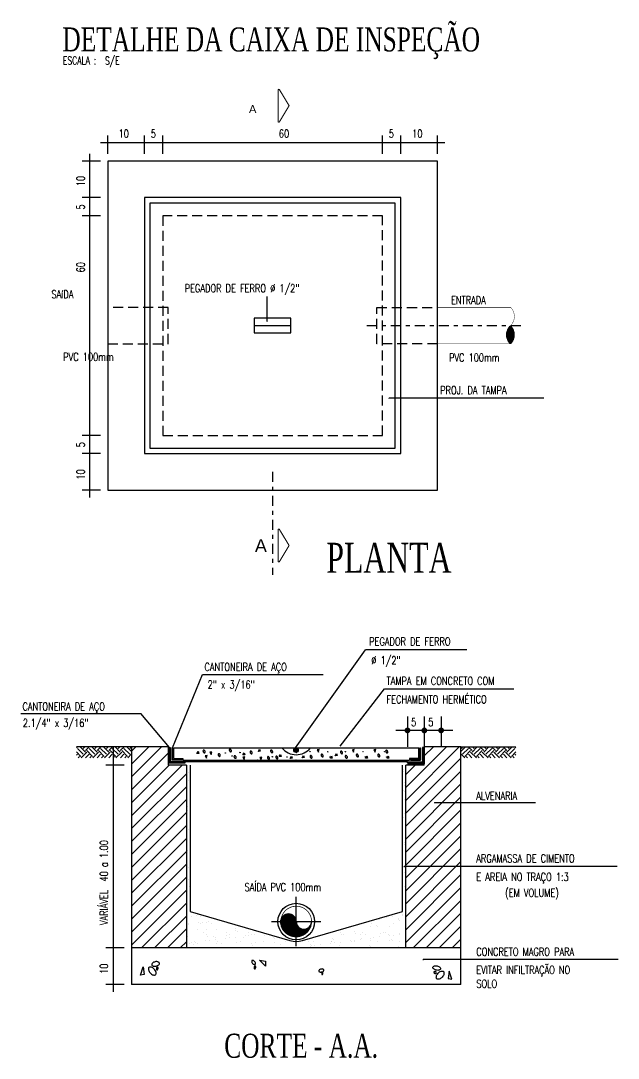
# Model space of a CAD drawing. Header units: inches. Extents: x 542787 to 543192, y 9574025 to 9574373.
# Drawn here: x 542787.26 to 542802.18, y 9574334.16 to 9574360.09 of the extents above; entities that cross this region are included whole.
import ezdxf

# ---------------------------------------------------------------- set-up
doc = ezdxf.new("R2010")
doc.units = ezdxf.units.IN
doc.header["$MEASUREMENT"] = 0
doc.linetypes.add('DASHDOT2', pattern=[0.5, 0.25, -0.125, 0, -0.125])
doc.linetypes.add('HIDDEN', pattern=[0.375, 0.25, -0.125])
for name, color, linetype in [('COTAS', 1, 'Continuous'), ('I-DETALHE', 40, 'Continuous'), ('I-NORMO_INST', 4, 'Continuous')]:
    doc.layers.add(name, color=color, linetype=linetype)
doc.styles.add('ROMANS', font='romans.shx', dxfattribs={"height": 0.025})
doc.styles.add('SASB', font='ARIALN.TTF')
doc.styles.add('STYLE2', font='arial.ttf')
doc.styles.add('TITULO', font='times.ttf')
doc.styles.add('TXT', font='romans.shx', dxfattribs={"height": 150})

# ---------------------------------------------------------------- blocks, each defined once
blk = doc.blocks.new('*X31')
at = {"color": 0}
for p, q in [((94.49, 105.26), (94.49, 105.26)), ((153.37, 105.75), (153.37, 105.75)), ((153.43, 106.18), (153.43, 106.18)), ((94.18, 104.14), (94.18, 104.14)), ((94.72, 103.1), (94.72, 103.1)), ((153.64, 102.69), (153.64, 102.69)), ((153.2, 100.37), (153.2, 100.37)), ((153.5, 101.9), (153.5, 101.9)), ((153.57, 100.03), (153.57, 100.03)), ((153.62, 98.04), (153.62, 98.04)), ((153.86, 97.54), (153.86, 97.54)), ((94.38, 96.05), (94.38, 96.05)), ((94.42, 94.89), (94.42, 94.89)), ((94.92, 95.66), (94.92, 95.66)), ((153.47, 94.22), (153.47, 94.22)), ((153.75, 94.19), (153.75, 94.19)), ((153.4, 92.92), (153.4, 92.92)), ((94.64, 89.75), (94.64, 89.75)), ((94.99, 88.32), (94.99, 88.32)), ((153.87, 90.34), (153.87, 90.34)), ((153.48, 85.59), (153.48, 85.59)), ((153.66, 86.14), (153.66, 86.14)), ((153.79, 87.18), (153.79, 87.18)), ((153.84, 85.25), (153.84, 85.25)), ((94.42, 84.09), (94.42, 84.09)), ((94.57, 79.38), (94.57, 79.38)), ((153.67, 78.14), (153.67, 78.14)), ((94.61, 76.01), (94.61, 76.01)), ((94.79, 74.23), (94.79, 74.23)), ((153.7, 74.18), (153.7, 74.18)), ((153.94, 71.66), (153.94, 71.66)), ((94.03, 68.12), (94.03, 68.12)), ((153.75, 70.81), (153.75, 70.81)), ((95.46, 66.1), (95.46, 66.1)), ((96.85, 66.33), (96.85, 66.33)), ((97, 66.53), (97, 66.53)), ((97.84, 65.99), (97.84, 65.99)), ((147.73, 65.67), (147.73, 65.67)), ((148.77, 65.8), (148.77, 65.8)), ((150.4, 66.02), (150.4, 66.02)), ((151.84, 65.3), (151.84, 65.3)), ((153.05, 66.63), (153.05, 66.63)), ((153.11, 66.37), (153.11, 66.37)), ((153.9, 66.1), (153.9, 66.1)), ((94.16, 64.26), (94.16, 64.26)), ((94.65, 64.05), (94.65, 64.05)), ((94.72, 63.86), (94.72, 63.86)), ((96.98, 62.48), (96.98, 62.48)), ((97.43, 64.22), (97.43, 64.22)), ((97.45, 64.28), (97.45, 64.28)), ((97.82, 63.94), (97.82, 63.94)), ((98.47, 64.36), (98.47, 64.36)), ((99.56, 64.46), (99.56, 64.46)), ((100.1, 64.57), (100.1, 64.57)), ((100.88, 64.06), (100.88, 64.06)), ((102.1, 62.46), (102.1, 62.46)), ((102.82, 64.93), (102.82, 64.93)), ((105.57, 64.1), (105.57, 64.1)), ((107.5, 62.65), (107.5, 62.65)), ((139, 63.12), (139, 63.12)), ((144.24, 63.19), (144.24, 63.19)), ((144.47, 64.14), (144.47, 64.14)), ((145.82, 63.54), (145.82, 63.54)), ((146.19, 63.2), (146.19, 63.2)), ((146.82, 65.17), (146.82, 65.17)), ((149.36, 63.17), (149.36, 63.17)), ((150.7, 64.15), (150.7, 64.15)), ((152.05, 65.24), (152.05, 65.24)), ((152.2, 64.96), (152.2, 64.96)), ((153.94, 63.36), (153.94, 63.36)), ((94.28, 60.41), (94.28, 60.41)), ((98.61, 61.52), (98.61, 61.52)), ((99.46, 60.99), (99.46, 60.99)), ((99.56, 62.34), (99.56, 62.34)), ((99.68, 60.6), (99.68, 60.6)), ((101.55, 60.52), (101.55, 60.52)), ((101.92, 60.18), (101.92, 60.18)), ((101.94, 59.64), (101.94, 59.64)), ((104.66, 59.99), (104.66, 59.99)), ((104.84, 61.53), (104.84, 61.53)), ((104.92, 60.67), (104.92, 60.67)), ((105.68, 61), (105.68, 61)), ((105.7, 60.13), (105.7, 60.13)), ((107.33, 60.35), (107.33, 60.35)), ((107.56, 62.28), (107.56, 62.28)), ((107.93, 61.94), (107.93, 61.94)), ((109.67, 60.34), (109.67, 60.34)), ((110.04, 60.7), (110.04, 60.7)), ((110.04, 60.65), (110.04, 60.65)), ((111.07, 61.55), (111.07, 61.55)), ((111.08, 60.84), (111.08, 60.84)), ((111.91, 61.01), (111.91, 61.01)), ((112.71, 61.05), (112.71, 61.05)), ((115.44, 60.84), (115.44, 60.84)), ((117.68, 60.28), (117.68, 60.28)), ((118.04, 59.94), (118.04, 59.94)), ((133.8, 60.03), (133.8, 60.03)), ((134.17, 59.69), (134.17, 59.69)), ((135.98, 61.59), (135.98, 61.59)), ((136.43, 61.15), (136.43, 61.15)), ((136.83, 61.05), (136.83, 61.05)), ((139.81, 61.78), (139.81, 61.78)), ((140.18, 61.45), (140.18, 61.45)), ((141.47, 59.66), (141.47, 59.66)), ((141.54, 61.12), (141.54, 61.12)), ((141.92, 59.85), (141.92, 59.85)), ((142.21, 61.6), (142.21, 61.6)), ((143.05, 61.07), (143.05, 61.07)), ((144.19, 60.02), (144.19, 60.02)), ((145.23, 60.16), (145.23, 60.16)), ((146.86, 60.37), (146.86, 60.37)), ((146.94, 61.32), (146.94, 61.32)), ((147.93, 61.61), (147.93, 61.61)), ((148.44, 61.61), (148.44, 61.61)), ((149.28, 61.08), (149.28, 61.08)), ((149.57, 60.73), (149.57, 60.73)), ((149.92, 59.78), (149.92, 59.78)), ((150.61, 60.87), (150.61, 60.87)), ((152.18, 61.38), (152.18, 61.38)), ((152.24, 61.08), (152.24, 61.08)), ((94.93, 58.71), (94.93, 58.71)), ((95.54, 58.77), (95.54, 58.77)), ((95.91, 58.43), (95.91, 58.43)), ((96.26, 59.04), (96.26, 59.04)), ((96.56, 58.93), (96.56, 58.93)), ((97.11, 58.63), (97.11, 58.63)), ((99.28, 59.29), (99.28, 59.29)), ((100.32, 59.42), (100.32, 59.42)), ((102.22, 58.6), (102.22, 58.6)), ((102.49, 59.05), (102.49, 59.05)), ((103.66, 58.59), (103.66, 58.59)), ((107.62, 58.8), (107.62, 58.8)), ((108.72, 59.06), (108.72, 59.06)), ((111.66, 58.52), (111.66, 58.52)), ((112.03, 58.18), (112.03, 58.18)), ((112.86, 58.86), (112.86, 58.86)), ((114.95, 59.07), (114.95, 59.07)), ((117.97, 58.84), (117.97, 58.84)), ((119.78, 58.34), (119.78, 58.34)), ((121.18, 59.09), (121.18, 59.09)), ((123.38, 59.03), (123.38, 59.03)), ((125.32, 57.54), (125.32, 57.54)), ((127.41, 59.1), (127.41, 59.1)), ((127.79, 58.27), (127.79, 58.27)), ((128.04, 57.89), (128.04, 57.89)), ((128.16, 57.94), (128.16, 57.94)), ((128.61, 59.1), (128.61, 59.1)), ((129.08, 58.03), (129.08, 58.03)), ((130.71, 58.25), (130.71, 58.25)), ((133.42, 58.6), (133.42, 58.6)), ((133.63, 59.11), (133.63, 59.11)), ((133.73, 59.08), (133.73, 59.08)), ((134.46, 58.74), (134.46, 58.74)), ((135.91, 58.1), (135.91, 58.1)), ((136.09, 58.95), (136.09, 58.95)), ((138.81, 59.31), (138.81, 59.31)), ((139.13, 59.27), (139.13, 59.27)), ((139.85, 59.45), (139.85, 59.45)), ((139.86, 59.12), (139.86, 59.12)), ((143.91, 58.03), (143.91, 58.03)), ((144.28, 57.69), (144.28, 57.69)), ((144.36, 59.34), (144.36, 59.34)), ((146.09, 59.13), (146.09, 59.13)), ((147.07, 57.46), (147.07, 57.46)), ((149.48, 59.31), (149.48, 59.31)), ((150.29, 59.45), (150.29, 59.45)), ((152.03, 57.85), (152.03, 57.85)), ((152.3, 57.53), (152.3, 57.53)), ((152.32, 59.14), (152.32, 59.14))]:
    blk.add_line(p, q, dxfattribs=at)
blk = doc.blocks.new('*X32')
at = {"color": 0}
for p, q in [((79, 104.13), (87.24, 112.38)), ((79, 107.67), (83.71, 112.38)), ((79, 111.2), (80.17, 112.38)), ((154, 101.35), (165.02, 112.38)), ((154, 97.82), (168.56, 112.38)), ((159, 109.89), (161.49, 112.38)), ((79, 100.6), (89, 110.6)), ((154, 94.28), (169, 109.28)), ((79, 93.53), (92.85, 107.38)), ((79, 97.06), (89.31, 107.38)), ((79, 89.99), (94, 104.99)), ((154, 104.89), (156.49, 107.38)), ((154, 90.74), (169, 105.74)), ((154, 87.21), (169, 102.21)), ((79, 86.46), (94, 101.46)), ((79, 82.92), (94, 97.92)), ((154, 83.67), (169, 98.67)), ((79, 79.38), (94, 94.38)), ((154, 80.14), (169, 95.14)), ((79, 75.85), (94, 90.85)), ((154, 76.6), (169, 91.6)), ((154, 73.07), (169, 88.07)), ((79, 72.31), (94, 87.31)), ((79, 68.78), (94, 83.78)), ((154, 69.53), (169, 84.53)), ((79, 65.24), (94, 80.24)), ((154, 66), (169, 81)), ((79, 61.71), (94, 76.71)), ((154, 62.46), (169, 77.46)), ((154, 58.92), (169, 73.92)), ((79, 58.17), (94, 73.17)), ((81.74, 57.38), (94, 69.64)), ((155.99, 57.38), (169, 70.39)), ((85.28, 57.38), (94, 66.1)), ((159.52, 57.38), (169, 66.85)), ((88.81, 57.38), (94, 62.56)), ((163.06, 57.38), (169, 63.32)), ((166.59, 57.38), (169, 59.78)), ((92.35, 57.38), (94, 59.03))]:
    blk.add_line(p, q, dxfattribs=at)
blk = doc.blocks.new('*X30')
at = {"color": 0}
for p, q in [((119.96, 63.45), (119.96, 65.38)), ((120.02, 63.25), (120.02, 65.52)), ((120.08, 63.08), (120.08, 65.63)), ((120.14, 62.92), (120.14, 65.74)), ((120.21, 62.78), (120.21, 65.83)), ((120.27, 62.66), (120.27, 65.91)), ((120.33, 62.54), (120.33, 65.98)), ((120.39, 62.43), (120.39, 66.05)), ((120.46, 62.33), (120.46, 66.11)), ((120.52, 62.24), (120.52, 66.17)), ((120.58, 62.15), (120.58, 66.22)), ((120.64, 62.06), (120.64, 66.27)), ((120.71, 61.98), (120.71, 66.31)), ((120.77, 61.9), (120.77, 66.35)), ((120.83, 61.83), (120.83, 66.39)), ((120.89, 61.76), (120.89, 66.43)), ((120.96, 61.69), (120.96, 66.46)), ((121.02, 61.63), (121.02, 66.49)), ((121.08, 61.57), (121.08, 66.52)), ((121.14, 61.51), (121.14, 66.54)), ((121.21, 61.45), (121.21, 66.57)), ((121.27, 61.4), (121.27, 66.59)), ((121.33, 61.34), (121.33, 66.61)), ((121.39, 61.29), (121.39, 66.62)), ((121.46, 61.24), (121.46, 66.64)), ((121.52, 61.2), (121.52, 66.65)), ((121.58, 61.15), (121.58, 66.66)), ((121.64, 61.11), (121.64, 66.67)), ((121.71, 61.07), (121.71, 66.68)), ((121.77, 61.03), (121.77, 66.68)), ((121.83, 60.99), (121.83, 66.68)), ((121.89, 60.95), (121.89, 66.69)), ((121.96, 60.92), (121.96, 66.68)), ((122.02, 60.88), (122.02, 66.68)), ((122.08, 60.85), (122.08, 66.68)), ((122.14, 60.82), (122.14, 66.67)), ((122.21, 60.79), (122.21, 66.66)), ((122.27, 60.76), (122.27, 66.65)), ((122.33, 60.73), (122.33, 66.64)), ((122.39, 60.7), (122.39, 66.63)), ((122.46, 60.68), (122.46, 66.61)), ((122.52, 60.66), (122.52, 66.59)), ((122.58, 60.63), (122.58, 66.57)), ((122.64, 60.61), (122.64, 66.55)), ((122.71, 60.59), (122.71, 66.52)), ((122.77, 60.57), (122.77, 66.5)), ((122.83, 60.55), (122.83, 66.47)), ((122.89, 60.53), (122.89, 66.44)), ((122.96, 60.52), (122.96, 66.4)), ((123.02, 60.5), (123.02, 66.36)), ((123.08, 60.49), (123.08, 66.32)), ((123.14, 60.47), (123.14, 66.28)), ((123.21, 60.46), (123.21, 66.23)), ((123.27, 60.45), (123.27, 66.18)), ((123.33, 60.44), (123.33, 66.12)), ((123.39, 60.43), (123.39, 66.06)), ((123.46, 60.42), (123.46, 66)), ((123.52, 60.41), (123.52, 65.92)), ((123.58, 60.41), (123.58, 65.84)), ((123.64, 60.4), (123.64, 65.76)), ((123.71, 60.4), (123.71, 65.66)), ((123.77, 60.39), (123.77, 65.54)), ((123.83, 60.39), (123.83, 65.41)), ((123.89, 60.39), (123.89, 65.25)), ((119.83, 64.08), (119.83, 64.94)), ((119.89, 63.71), (119.89, 65.2)), ((123.96, 60.39), (123.96, 65.01)), ((124.02, 60.39), (124.02, 64.31)), ((124.08, 60.39), (124.08, 64.01)), ((124.14, 60.39), (124.14, 63.82)), ((124.21, 60.39), (124.21, 63.68)), ((124.27, 60.39), (124.27, 63.56)), ((124.33, 60.4), (124.33, 63.45)), ((124.39, 60.4), (124.39, 63.36)), ((124.46, 60.41), (124.46, 63.28)), ((124.52, 60.42), (124.52, 63.2)), ((124.58, 60.43), (124.58, 63.14)), ((124.64, 60.43), (124.64, 63.07)), ((124.71, 60.45), (124.71, 63.02)), ((124.77, 60.46), (124.77, 62.96)), ((124.83, 60.47), (124.83, 62.91)), ((124.89, 60.48), (124.89, 62.87)), ((124.96, 60.5), (124.96, 62.82)), ((125.02, 60.51), (125.02, 62.79)), ((125.08, 60.53), (125.08, 62.75)), ((125.14, 60.54), (125.14, 62.72)), ((125.21, 60.56), (125.21, 62.69)), ((125.27, 60.58), (125.27, 62.66)), ((125.33, 60.6), (125.33, 62.63)), ((125.39, 60.62), (125.39, 62.61)), ((125.46, 60.65), (125.46, 62.59)), ((125.52, 60.67), (125.52, 62.57)), ((125.58, 60.69), (125.58, 62.55)), ((125.64, 60.72), (125.64, 62.54)), ((125.71, 60.75), (125.71, 62.52)), ((125.77, 60.78), (125.77, 62.51)), ((125.83, 60.81), (125.83, 62.5)), ((125.89, 60.84), (125.89, 62.5)), ((125.96, 60.87), (125.96, 62.49)), ((126.02, 60.9), (126.02, 62.49)), ((126.08, 60.94), (126.08, 62.49)), ((126.14, 60.97), (126.14, 62.49)), ((126.21, 61.01), (126.21, 62.49)), ((126.27, 61.05), (126.27, 62.49)), ((126.33, 61.09), (126.33, 62.5)), ((126.39, 61.13), (126.39, 62.51)), ((126.46, 61.18), (126.46, 62.52)), ((126.52, 61.22), (126.52, 62.53)), ((126.58, 61.27), (126.58, 62.54)), ((126.64, 61.32), (126.64, 62.56)), ((126.71, 61.37), (126.71, 62.57)), ((126.77, 61.43), (126.77, 62.59)), ((126.83, 61.48), (126.83, 62.62)), ((126.89, 61.54), (126.89, 62.64)), ((126.96, 61.6), (126.96, 62.67)), ((127.02, 61.66), (127.02, 62.7)), ((127.08, 61.73), (127.08, 62.73)), ((127.14, 61.8), (127.14, 62.76)), ((127.21, 61.87), (127.21, 62.8)), ((127.27, 61.95), (127.27, 62.84)), ((127.33, 62.03), (127.33, 62.88)), ((127.39, 62.11), (127.39, 62.93)), ((127.46, 62.2), (127.46, 62.98)), ((127.52, 62.29), (127.52, 63.04)), ((127.58, 62.39), (127.58, 63.1)), ((127.64, 62.5), (127.64, 63.16)), ((127.71, 62.61), (127.71, 63.23)), ((127.77, 62.73), (127.77, 63.31)), ((127.83, 62.86), (127.83, 63.4)), ((127.89, 63.01), (127.89, 63.49)), ((127.96, 63.17), (127.96, 63.6)), ((128.02, 63.36), (128.02, 63.73)), ((128.08, 63.59), (128.08, 63.89)), ((128.14, 63.9), (128.14, 64.1))]:
    blk.add_line(p, q, dxfattribs=at)
blk = doc.blocks.new('*X28')
at = {"color": 0}
for p, q in [((192.58, 193.21), (192.58, 195.77)), ((192.64, 193.06), (192.64, 195.92)), ((192.71, 192.93), (192.71, 196.06)), ((192.77, 192.8), (192.77, 196.18)), ((192.83, 192.69), (192.83, 196.29)), ((192.89, 192.59), (192.89, 196.39)), ((192.96, 192.5), (192.96, 196.48)), ((193.02, 192.41), (193.02, 196.57)), ((193.08, 192.33), (193.08, 196.66)), ((193.14, 192.25), (193.14, 196.73)), ((193.21, 192.17), (193.21, 196.81)), ((193.27, 192.1), (193.27, 196.88)), ((193.33, 192.04), (193.33, 196.94)), ((193.39, 192.01), (193.39, 196.97)), ((193.46, 192.07), (193.46, 196.91)), ((193.52, 192.14), (193.52, 196.84)), ((193.58, 192.21), (193.58, 196.77)), ((193.64, 192.29), (193.64, 196.69)), ((193.71, 192.37), (193.71, 196.61)), ((193.77, 192.46), (193.77, 196.52)), ((193.83, 192.55), (193.83, 196.43)), ((193.89, 192.65), (193.89, 196.33)), ((193.96, 192.75), (193.96, 196.23)), ((194.02, 192.87), (194.02, 196.11)), ((194.08, 193), (194.08, 195.98)), ((194.14, 193.14), (194.14, 195.84)), ((192.39, 193.88), (192.39, 195.1)), ((192.46, 193.6), (192.46, 195.39)), ((192.52, 193.38), (192.52, 195.6)), ((194.21, 193.3), (194.21, 195.68)), ((194.27, 193.49), (194.27, 195.49)), ((194.33, 193.74), (194.33, 195.24)), ((194.39, 194.13), (194.39, 194.85))]:
    blk.add_line(p, q, dxfattribs=at)
blk = doc.blocks.new('*X33')
at = {"color": 0}
for p, q in [((3.5, 11.28), (3.55, 11.34)), ((3.5, 11.28), (3.55, 11.34)), ((3.5, 11.29), (3.55, 11.34)), ((3.5, 11.29), (3.55, 11.34)), ((3.5, 11.29), (3.55, 11.34)), ((3.5, 11.29), (3.54, 11.34)), ((3.5, 11.29), (3.54, 11.34)), ((3.5, 11.29), (3.54, 11.34)), ((3.5, 11.3), (3.54, 11.34)), ((3.5, 11.3), (3.54, 11.34)), ((3.5, 11.3), (3.53, 11.34)), ((3.5, 11.27), (3.56, 11.33)), ((3.5, 11.27), (3.56, 11.33)), ((3.5, 11.27), (3.56, 11.33)), ((3.5, 11.27), (3.56, 11.33)), ((3.5, 11.28), (3.56, 11.33)), ((3.5, 11.28), (3.56, 11.33)), ((3.5, 11.28), (3.56, 11.33)), ((3.5, 11.28), (3.56, 11.33)), ((3.5, 11.28), (3.55, 11.33)), ((3.5, 11.28), (3.55, 11.33)), ((3.5, 11.3), (3.53, 11.33)), ((3.5, 11.31), (3.53, 11.33)), ((3.5, 11.31), (3.53, 11.33)), ((3.5, 11.31), (3.52, 11.33)), ((3.51, 11.26), (3.57, 11.33)), ((3.51, 11.27), (3.57, 11.33)), ((3.51, 11.27), (3.57, 11.33)), ((3.51, 11.27), (3.57, 11.33)), ((3.51, 11.27), (3.57, 11.33)), ((3.51, 11.27), (3.57, 11.33)), ((3.51, 11.32), (3.52, 11.33)), ((3.51, 11.26), (3.57, 11.32)), ((3.51, 11.26), (3.57, 11.32)), ((3.51, 11.26), (3.57, 11.32)), ((3.51, 11.26), (3.57, 11.32)), ((3.51, 11.26), (3.58, 11.32)), ((3.51, 11.26), (3.58, 11.32)), ((3.52, 11.26), (3.58, 11.32)), ((3.52, 11.26), (3.58, 11.32)), ((3.52, 11.26), (3.58, 11.32)), ((3.52, 11.26), (3.58, 11.32)), ((3.52, 11.26), (3.58, 11.32)), ((3.52, 11.25), (3.58, 11.31)), ((3.52, 11.25), (3.58, 11.31)), ((3.52, 11.25), (3.58, 11.31)), ((3.52, 11.25), (3.58, 11.31)), ((3.53, 11.25), (3.58, 11.31)), ((3.53, 11.25), (3.58, 11.31)), ((3.53, 11.25), (3.58, 11.31)), ((3.53, 11.25), (3.58, 11.31)), ((3.53, 11.25), (3.58, 11.3)), ((3.53, 11.25), (3.58, 11.3)), ((3.53, 11.25), (3.59, 11.3)), ((3.53, 11.25), (3.59, 11.3)), ((3.54, 11.25), (3.59, 11.3)), ((3.54, 11.25), (3.59, 11.3)), ((3.54, 11.25), (3.59, 11.3)), ((3.54, 11.25), (3.59, 11.29)), ((3.54, 11.25), (3.59, 11.29)), ((3.54, 11.25), (3.59, 11.29)), ((3.55, 11.25), (3.59, 11.29)), ((3.55, 11.25), (3.59, 11.29)), ((3.55, 11.25), (3.59, 11.28)), ((3.55, 11.25), (3.58, 11.28)), ((3.56, 11.25), (3.58, 11.28)), ((3.56, 11.25), (3.58, 11.28)), ((3.56, 11.25), (3.58, 11.27)), ((3.57, 11.26), (3.58, 11.27))]:
    blk.add_line(p, q, dxfattribs=at)
blk = doc.blocks.new('*X34')
at = {"color": 0}
for p, q in [((23.814, 9.628), (23.863, 9.676)), ((23.819, 9.607), (23.884, 9.671)), ((23.831, 9.592), (23.899, 9.66)), ((23.848, 9.582), (23.908, 9.642)), ((23.874, 9.582), (23.909, 9.617))]:
    blk.add_line(p, q, dxfattribs=at)
blk = doc.blocks.new('*X29')
at = {"color": 0}
for p, q in [((64, 112.11), (64.26, 112.38)), ((65.22, 109.76), (64, 110.98)), ((65.82, 110.35), (64.23, 111.94)), ((66.42, 110.95), (64.99, 112.38)), ((65.24, 109.38), (66.81, 110.95)), ((65.82, 111.94), (66.25, 112.38)), ((66.42, 111.35), (67.44, 112.38)), ((68.4, 109.76), (66.81, 111.35)), ((69, 110.35), (67.41, 111.94)), ((69.6, 110.95), (68.17, 112.38)), ((68.42, 109.38), (69.99, 110.95)), ((69, 111.94), (69.43, 112.38)), ((69.6, 111.35), (70.63, 112.38)), ((71.59, 109.76), (69.99, 111.35)), ((72.18, 110.35), (70.59, 111.94)), ((72.78, 110.95), (71.35, 112.38)), ((71.6, 109.38), (73.18, 110.95)), ((72.18, 111.94), (72.61, 112.38)), ((72.78, 111.35), (73.81, 112.38)), ((74.77, 109.76), (73.18, 111.35)), ((75.36, 110.35), (73.77, 111.94)), ((75.96, 110.95), (74.54, 112.38)), ((74.78, 109.38), (76.36, 110.95)), ((75.36, 111.94), (75.8, 112.38)), ((75.96, 111.35), (76.99, 112.38)), ((77.95, 109.76), (76.36, 111.35)), ((78.55, 110.35), (76.96, 111.94)), ((79, 111.09), (77.72, 112.38)), ((78.55, 111.94), (78.98, 112.38)), ((64, 110.12), (64.23, 110.35)), ((64.44, 109.38), (64.82, 109.76)), ((66.43, 109.38), (67.41, 110.35)), ((67.63, 109.38), (68.01, 109.76)), ((69.61, 109.38), (70.59, 110.35)), ((70.81, 109.38), (71.19, 109.76)), ((72.8, 109.38), (73.77, 110.35)), ((73.99, 109.38), (74.37, 109.76)), ((75.98, 109.38), (76.96, 110.35)), ((77.17, 109.38), (77.55, 109.76)), ((77.97, 109.38), (79, 110.41))]:
    blk.add_line(p, q, dxfattribs=at)
blk = doc.blocks.new('TITULO')
at = {"color": 253, "style": 'ROMANS', "width": 0.7}
blk.add_text('ESCALA :', height=0.002, dxfattribs=at).set_placement((-0.00032, -0.00008))
at = {"style": 'SASB', "width": 0.7}
blk.add_attdef('LNOME', (-0.00042, 0.00321), '', height=0.009, dxfattribs=at)
at = {"color": 253, "style": 'ROMANS', "width": 0.7}
blk.add_attdef('LESC', (0.01021, -0.00009), '', height=0.002, dxfattribs=at)

msp = doc.modelspace()

# ---------------------------------------------------------------- linework, layer by layer
at = {"layer": 'COTAS'}
for p, q in [((542797.844, 9574357.041), (542789.25, 9574357.041)), ((542789.433, 9574356.767), (542789.433, 9574357.224)), ((542790.347, 9574356.767), (542790.347, 9574357.224)), ((542790.804, 9574356.767), (542790.804, 9574357.224)), ((542796.29, 9574356.767), (542796.29, 9574357.224)), ((542796.747, 9574356.767), (542796.747, 9574357.224)), ((542797.661, 9574356.767), (542797.661, 9574357.224)), ((542788.975, 9574356.767), (542788.975, 9574348.173)), ((542789.25, 9574356.584), (542788.793, 9574356.584)), ((542789.25, 9574355.67), (542788.793, 9574355.67)), ((542789.25, 9574355.213), (542788.793, 9574355.213)), ((542793.41, 9574352.578), (542793.41, 9574353.195)), ((542789.25, 9574349.727), (542788.793, 9574349.727)), ((542789.25, 9574349.27), (542788.793, 9574349.27)), ((542789.25, 9574348.355), (542788.793, 9574348.355)), ((542790.019, 9574341.941), (542788.646, 9574341.941)), ((542789.564, 9574341.941), (542789.564, 9574335.815)), ((542798.252, 9574341.941), (542799.625, 9574341.941)), ((542789.838, 9574341.484), (542789.381, 9574341.484)), ((542789.838, 9574336.913), (542789.381, 9574336.913)), ((542789.838, 9574335.998), (542789.381, 9574335.998))]:
    msp.add_line(p, q, dxfattribs=at)
at = {"layer": 'COTAS', "linetype": 'DASHDOT2'}
msp.add_line((542793.547, 9574348.813), (542793.547, 9574346.241), dxfattribs=at)
at = {"layer": 'COTAS'}
for points, const_width in [([(542793.718, 9574358.367), (542793.953, 9574357.976, -0.276984), (542793.953, 9574357.958), (542793.718, 9574357.566, -0.760667), (542793.684, 9574357.576), (542793.684, 9574358.358, -0.760667)], 0.0274), ([(542789.425, 9574357.041, 1), (542789.441, 9574357.041, 1)], 0.016), ([(542790.339, 9574357.041, 1), (542790.355, 9574357.041, 1)], 0.016), ([(542790.796, 9574357.041, 1), (542790.812, 9574357.041, 1)], 0.016), ([(542796.282, 9574357.041, 1), (542796.298, 9574357.041, 1)], 0.016), ([(542796.739, 9574357.041, 1), (542796.755, 9574357.041, 1)], 0.016), ([(542797.653, 9574357.041, 1), (542797.669, 9574357.041, 1)], 0.016), ([(542788.975, 9574356.576, 1), (542788.975, 9574356.592, 1)], 0.016), ([(542788.975, 9574355.662, 1), (542788.975, 9574355.678, 1)], 0.016), ([(542788.975, 9574355.205, 1), (542788.975, 9574355.221, 1)], 0.016), ([(542793.41, 9574352.57, 1), (542793.41, 9574352.586, 1)], 0.016), ([(542796.455, 9574350.648, 1), (542796.455, 9574350.664, 1)], 0.016), ([(542788.975, 9574349.719, 1), (542788.975, 9574349.735, 1)], 0.016), ([(542788.975, 9574349.262, 1), (542788.975, 9574349.278, 1)], 0.016), ([(542788.975, 9574348.347, 1), (542788.975, 9574348.363, 1)], 0.016), ([(542793.718, 9574346.572), (542793.953, 9574346.963, 0.276984), (542793.953, 9574346.982), (542793.718, 9574347.373, 0.760667), (542793.684, 9574347.364), (542793.684, 9574346.581, 0.760667)], 0.0274), ([(542789.564, 9574341.933, 1), (542789.564, 9574341.949, 1)], 0.016), ([(542789.564, 9574341.476, 1), (542789.564, 9574341.492, 1)], 0.016), ([(542797.592, 9574340.535, 1), (542797.592, 9574340.551, 1)], 0.016), ([(542796.831, 9574338.937, 1), (542796.831, 9574338.953, 1)], 0.016), ([(542789.564, 9574336.905, 1), (542789.564, 9574336.921, 1)], 0.016), ([(542789.564, 9574335.99, 1), (542789.564, 9574336.006, 1)], 0.016)]:
    msp.add_lwpolyline(points, format="xyb", close=True, dxfattribs=dict(at, const_width=const_width))
at = {"layer": 'COTAS', "const_width": 0.00914}
msp.add_lwpolyline([(542799.49, 9574352.013, 0.414214), (542799.49, 9574352.47, 0.414214)], format="xyb", dxfattribs=at)
at = {"layer": 'COTAS'}
for centre, start, end in [((542793.944, 9574337.572), 0, 180), ((542794.328, 9574337.572), 180, 0)]:
    msp.add_arc(centre, 0.192, start, end, dxfattribs=at)
at = {"layer": 'I-DETALHE', "color": 8, "linetype": 'DASHDOT2'}
msp.add_line((542795.899, 9574352.47), (542799.776, 9574352.47), dxfattribs=at)
at = {"layer": 'I-DETALHE', "color": 9}
for p, q in [((542796.915, 9574342.7), (542796.915, 9574341.941)), ((542797.336, 9574342.7), (542797.336, 9574341.941)), ((542797.756, 9574342.7), (542797.756, 9574341.941)), ((542798.05, 9574342.351), (542796.621, 9574342.351))]:
    msp.add_line(p, q, dxfattribs=at)
at = {"layer": 'I-DETALHE', "color": 5}
for p, q in [((542790.021, 9574341.941), (542790.021, 9574335.998)), ((542790.936, 9574341.941), (542790.021, 9574341.941)), ((542790.936, 9574341.941), (542790.936, 9574341.484)), ((542791.079, 9574341.65), (542791.079, 9574341.915)), ((542791.079, 9574341.915), (542797.196, 9574341.915)), ((542797.196, 9574341.65), (542797.196, 9574341.915)), ((542797.336, 9574341.484), (542797.336, 9574341.941)), ((542798.25, 9574341.941), (542797.336, 9574341.941)), ((542797.336, 9574341.925), (542797.336, 9574341.516)), ((542798.25, 9574335.998), (542798.25, 9574341.941)), ((542791.393, 9574341.484), (542790.936, 9574341.484)), ((542791.079, 9574341.65), (542791.306, 9574341.65)), ((542791.306, 9574341.65), (542791.306, 9574341.603)), ((542791.306, 9574341.603), (542796.968, 9574341.603)), ((542791.393, 9574341.484), (542791.393, 9574336.913)), ((542796.878, 9574336.913), (542796.878, 9574341.484)), ((542797.336, 9574341.484), (542796.878, 9574341.484)), ((542797.336, 9574341.516), (542796.915, 9574341.516)), ((542797.196, 9574341.65), (542796.968, 9574341.65)), ((542796.968, 9574341.65), (542796.968, 9574341.603)), ((542798.25, 9574336.913), (542790.021, 9574336.913)), ((542798.25, 9574335.998), (542790.021, 9574335.998))]:
    msp.add_line(p, q, dxfattribs=at)
at = {"layer": 'I-DETALHE', "color": 8}
for p, q in [((542790.963, 9574341.925), (542790.963, 9574341.539)), ((542790.963, 9574341.925), (542790.986, 9574341.925)), ((542790.986, 9574341.925), (542790.986, 9574341.563)), ((542791.055, 9574341.915), (542791.031, 9574341.915)), ((542791.031, 9574341.915), (542791.031, 9574341.603)), ((542791.055, 9574341.626), (542791.055, 9574341.915)), ((542791.658, 9574341.774), (542791.687, 9574341.829)), ((542791.704, 9574341.777), (542791.658, 9574341.774)), ((542791.687, 9574341.829), (542791.704, 9574341.777)), ((542791.909, 9574341.72), (542791.863, 9574341.717)), ((542791.863, 9574341.717), (542791.892, 9574341.658)), ((542791.892, 9574341.658), (542791.909, 9574341.72)), ((542792.028, 9574341.807), (542791.982, 9574341.804)), ((542791.982, 9574341.804), (542792.011, 9574341.745)), ((542792.011, 9574341.745), (542792.028, 9574341.807)), ((542792.805, 9574341.739), (542792.833, 9574341.793)), ((542792.85, 9574341.742), (542792.805, 9574341.739)), ((542792.833, 9574341.793), (542792.85, 9574341.742)), ((542793.191, 9574341.825), (542793.22, 9574341.88)), ((542793.236, 9574341.828), (542793.191, 9574341.825)), ((542793.22, 9574341.88), (542793.236, 9574341.828)), ((542793.711, 9574341.696), (542793.74, 9574341.751)), ((542793.757, 9574341.699), (542793.711, 9574341.696)), ((542793.74, 9574341.751), (542793.757, 9574341.699)), ((542793.986, 9574341.651), (542794.015, 9574341.706)), ((542794.015, 9574341.706), (542794.032, 9574341.654)), ((542794.288, 9574341.667), (542794.317, 9574341.722)), ((542794.317, 9574341.722), (542794.333, 9574341.67)), ((542794.708, 9574341.871), (542794.663, 9574341.868)), ((542794.663, 9574341.868), (542794.692, 9574341.809)), ((542794.692, 9574341.809), (542794.708, 9574341.871)), ((542794.991, 9574341.657), (542795.02, 9574341.712)), ((542795.02, 9574341.712), (542795.036, 9574341.66)), ((542795.11, 9574341.717), (542795.139, 9574341.772)), ((542795.156, 9574341.72), (542795.11, 9574341.717)), ((542795.139, 9574341.772), (542795.156, 9574341.72)), ((542795.587, 9574341.871), (542795.542, 9574341.868)), ((542795.542, 9574341.868), (542795.571, 9574341.809)), ((542795.571, 9574341.809), (542795.587, 9574341.871)), ((542795.87, 9574341.657), (542795.899, 9574341.712)), ((542795.899, 9574341.712), (542795.915, 9574341.66)), ((542796.121, 9574341.871), (542796.076, 9574341.868)), ((542796.076, 9574341.868), (542796.105, 9574341.809)), ((542796.105, 9574341.809), (542796.121, 9574341.871)), ((542796.404, 9574341.657), (542796.433, 9574341.712)), ((542796.433, 9574341.712), (542796.449, 9574341.66)), ((542797.22, 9574341.915), (542797.243, 9574341.915)), ((542797.22, 9574341.626), (542797.22, 9574341.915)), ((542797.243, 9574341.915), (542797.243, 9574341.603)), ((542797.312, 9574341.925), (542797.288, 9574341.925)), ((542797.288, 9574341.925), (542797.288, 9574341.563)), ((542797.312, 9574341.925), (542797.312, 9574341.539)), ((542790.963, 9574341.539), (542791.359, 9574341.539)), ((542791.359, 9574341.563), (542790.986, 9574341.563)), ((542791.286, 9574341.603), (542791.031, 9574341.603)), ((542791.055, 9574341.626), (542791.286, 9574341.626)), ((542791.286, 9574341.626), (542791.286, 9574341.603)), ((542791.359, 9574341.539), (542791.359, 9574341.563)), ((542796.915, 9574341.563), (542791.359, 9574341.563)), ((542791.484, 9574341.484), (542791.484, 9574337.827)), ((542792.85, 9574341.689), (542792.804, 9574341.686)), ((542792.804, 9574341.686), (542792.833, 9574341.627)), ((542792.833, 9574341.627), (542792.85, 9574341.689)), ((542793.275, 9574341.68), (542793.229, 9574341.677)), ((542793.229, 9574341.677), (542793.258, 9574341.618)), ((542793.258, 9574341.618), (542793.275, 9574341.68)), ((542794.032, 9574341.654), (542793.986, 9574341.651)), ((542794.333, 9574341.67), (542794.288, 9574341.667)), ((542795.036, 9574341.66), (542794.991, 9574341.657)), ((542795.915, 9574341.66), (542795.87, 9574341.657)), ((542796.449, 9574341.66), (542796.404, 9574341.657)), ((542796.787, 9574337.827), (542796.787, 9574341.484)), ((542796.915, 9574341.539), (542796.915, 9574341.563)), ((542796.915, 9574341.563), (542797.288, 9574341.563)), ((542797.312, 9574341.539), (542796.915, 9574341.539)), ((542796.988, 9574341.626), (542796.988, 9574341.603)), ((542797.22, 9574341.626), (542796.988, 9574341.626)), ((542796.988, 9574341.603), (542797.243, 9574341.603)), ((542794.136, 9574336.955), (542794.136, 9574338.189)), ((542793.518, 9574337.572), (542794.753, 9574337.572)), ((542793.222, 9574336.607), (542793.373, 9574336.583)), ((542793.373, 9574336.455), (542793.222, 9574336.607)), ((542793.373, 9574336.583), (542793.373, 9574336.455)), ((542790.249, 9574336.233), (542790.311, 9574336.437)), ((542790.342, 9574336.248), (542790.249, 9574336.233)), ((542790.311, 9574336.437), (542790.342, 9574336.248)), ((542797.96, 9574336.336), (542797.93, 9574336.147)), ((542798.022, 9574336.132), (542797.96, 9574336.336)), ((542797.93, 9574336.147), (542798.022, 9574336.132))]:
    msp.add_line(p, q, dxfattribs=at)
at = {"layer": 'I-DETALHE', "color": 2}
msp.add_line((542793.781, 9574341.915), (542794.494, 9574341.915), dxfattribs=at)
at = {"layer": 'I-DETALHE', "color": 5}
for points in [[(542789.433, 9574356.584), (542789.433, 9574348.355), (542797.661, 9574348.355), (542797.661, 9574356.584)], [(542790.347, 9574355.67), (542790.347, 9574349.27), (542796.747, 9574349.27), (542796.747, 9574355.67)], [(542794.004, 9574352.287), (542794.004, 9574352.653), (542793.09, 9574352.653), (542793.09, 9574352.287)]]:
    msp.add_lwpolyline(points, close=True, dxfattribs=at)
at = {"layer": 'I-DETALHE', "color": 8}
msp.add_lwpolyline([(542790.484, 9574355.533), (542790.484, 9574349.407), (542796.61, 9574349.407), (542796.61, 9574355.533)], close=True, dxfattribs=at)
at = {"layer": 'I-DETALHE', "color": 8, "linetype": 'HIDDEN'}
msp.add_lwpolyline([(542790.804, 9574355.213), (542790.804, 9574349.727), (542796.29, 9574349.727), (542796.29, 9574355.213)], close=True, dxfattribs=at)
for points in [[(542789.433, 9574352.013), (542790.941, 9574352.013), (542790.941, 9574352.927), (542789.433, 9574352.927)], [(542797.661, 9574352.013), (542796.153, 9574352.013), (542796.153, 9574352.927), (542797.661, 9574352.927)]]:
    msp.add_lwpolyline(points, dxfattribs=at)
at = {"layer": 'I-DETALHE', "color": 5, "const_width": 0.00914}
msp.add_lwpolyline([(542797.661, 9574352.013), (542799.49, 9574352.013, -0.414214), (542799.49, 9574352.47, 0.414214), (542799.49, 9574352.927), (542797.661, 9574352.927)], format="xyb", dxfattribs=at)
at = {"layer": 'I-DETALHE', "color": 5, "const_width": 0.032}
msp.add_lwpolyline([(542794.004, 9574352.47), (542793.09, 9574352.47)], dxfattribs=at)
at = {"layer": 'I-DETALHE', "color": 9, "const_width": 0.0721}
for points in [[(542796.915, 9574342.387, 1), (542796.915, 9574342.315, 1)], [(542797.336, 9574342.387, 1), (542797.336, 9574342.315, 1)], [(542797.756, 9574342.387, 1), (542797.756, 9574342.315, 1)]]:
    msp.add_lwpolyline(points, format="xyb", close=True, dxfattribs=at)
at = {"layer": 'I-DETALHE', "color": 8}
for points in [[(542791.815, 9574341.813, 0.064128), (542791.824, 9574341.802, 0.077073), (542791.834, 9574341.795, 0.107162), (542791.846, 9574341.792, 0.146007), (542791.854, 9574341.794, 0.146007), (542791.86, 9574341.8, 0.107162), (542791.862, 9574341.812, 0.077073), (542791.861, 9574341.824, 0.064128), (542791.855, 9574341.837, 0.064128), (542791.846, 9574341.848, 0.077073), (542791.836, 9574341.856, 0.107162), (542791.825, 9574341.858, 0.146007), (542791.816, 9574341.856, 0.146007), (542791.811, 9574341.85, 0.107162), (542791.808, 9574341.839, 0.077073), (542791.81, 9574341.827, 0.064128)], [(542792.194, 9574341.724, 0.064128), (542792.203, 9574341.712, 0.077073), (542792.213, 9574341.705, 0.107162), (542792.224, 9574341.702, 0.146007), (542792.232, 9574341.705, 0.146007), (542792.238, 9574341.711, 0.107162), (542792.241, 9574341.722, 0.077073), (542792.239, 9574341.734, 0.064128), (542792.233, 9574341.748, 0.064128), (542792.224, 9574341.759, 0.077073), (542792.214, 9574341.766, 0.107162), (542792.203, 9574341.769, 0.146007), (542792.195, 9574341.767, 0.146007), (542792.189, 9574341.761, 0.107162), (542792.186, 9574341.749, 0.077073), (542792.188, 9574341.737, 0.064128)], [(542792.471, 9574341.838, 0.064128), (542792.48, 9574341.827, 0.077073), (542792.49, 9574341.82, 0.107162), (542792.501, 9574341.817, 0.146007), (542792.509, 9574341.819, 0.146007), (542792.515, 9574341.825, 0.107162), (542792.518, 9574341.836, 0.077073), (542792.516, 9574341.848, 0.064128), (542792.51, 9574341.862, 0.064128), (542792.501, 9574341.873, 0.077073), (542792.491, 9574341.88, 0.107162), (542792.48, 9574341.883, 0.146007), (542792.472, 9574341.881, 0.146007), (542792.466, 9574341.875, 0.107162), (542792.464, 9574341.864, 0.077073), (542792.465, 9574341.852, 0.064128)], [(542792.589, 9574341.674, 0.064128), (542792.598, 9574341.663, 0.077073), (542792.608, 9574341.656, 0.107162), (542792.62, 9574341.653, 0.146007), (542792.628, 9574341.655, 0.146007), (542792.634, 9574341.661, 0.107162), (542792.636, 9574341.673, 0.077073), (542792.635, 9574341.685, 0.064128), (542792.629, 9574341.698, 0.064128), (542792.62, 9574341.709, 0.077073), (542792.61, 9574341.717, 0.107162), (542792.599, 9574341.719, 0.146007), (542792.59, 9574341.717, 0.146007), (542792.585, 9574341.711, 0.107162), (542792.582, 9574341.7, 0.077073), (542792.584, 9574341.688, 0.064128)], [(542792.99, 9574341.79, 0.064128), (542792.999, 9574341.778, 0.077073), (542793.009, 9574341.771, 0.107162), (542793.02, 9574341.768, 0.146007), (542793.029, 9574341.77, 0.146007), (542793.034, 9574341.777, 0.107162), (542793.037, 9574341.788, 0.077073), (542793.036, 9574341.8, 0.064128), (542793.03, 9574341.813, 0.064128), (542793.021, 9574341.825, 0.077073), (542793.011, 9574341.832, 0.107162), (542793, 9574341.835, 0.146007), (542792.991, 9574341.833, 0.146007), (542792.986, 9574341.826, 0.107162), (542792.983, 9574341.815, 0.077073), (542792.984, 9574341.803, 0.064128)], [(542793.424, 9574341.65, 0.064128), (542793.433, 9574341.639, 0.077073), (542793.443, 9574341.632, 0.107162), (542793.454, 9574341.629, 0.146007), (542793.463, 9574341.631, 0.146007), (542793.468, 9574341.637, 0.107162), (542793.471, 9574341.648, 0.077073), (542793.47, 9574341.66, 0.064128), (542793.464, 9574341.674, 0.064128), (542793.455, 9574341.685, 0.077073), (542793.445, 9574341.692, 0.107162), (542793.434, 9574341.695, 0.146007), (542793.425, 9574341.693, 0.146007), (542793.42, 9574341.687, 0.107162), (542793.417, 9574341.676, 0.077073), (542793.418, 9574341.664, 0.064128)], [(542793.503, 9574341.814, 0.064128), (542793.512, 9574341.803, 0.077073), (542793.522, 9574341.796, 0.107162), (542793.533, 9574341.793, 0.146007), (542793.541, 9574341.795, 0.146007), (542793.547, 9574341.801, 0.107162), (542793.55, 9574341.813, 0.077073), (542793.548, 9574341.825, 0.064128), (542793.542, 9574341.838, 0.064128), (542793.533, 9574341.849, 0.077073), (542793.523, 9574341.857, 0.107162), (542793.512, 9574341.859, 0.146007), (542793.504, 9574341.857, 0.146007), (542793.498, 9574341.851, 0.107162), (542793.495, 9574341.84, 0.077073), (542793.497, 9574341.828, 0.064128)], [(542793.633, 9574341.662, 0.064128), (542793.643, 9574341.651, 0.077073), (542793.652, 9574341.644, 0.107162), (542793.664, 9574341.641, 0.146007), (542793.672, 9574341.643, 0.146007), (542793.678, 9574341.649, 0.107162), (542793.68, 9574341.66, 0.077073), (542793.679, 9574341.672, 0.064128), (542793.673, 9574341.686, 0.064128), (542793.664, 9574341.697, 0.077073), (542793.654, 9574341.704, 0.107162), (542793.643, 9574341.707, 0.146007), (542793.634, 9574341.705, 0.146007), (542793.629, 9574341.699, 0.107162), (542793.626, 9574341.688, 0.077073), (542793.628, 9574341.676, 0.064128)], [(542794.488, 9574341.679, 0.064128), (542794.497, 9574341.667, 0.077073), (542794.507, 9574341.66, 0.107162), (542794.518, 9574341.657, 0.146007), (542794.527, 9574341.659, 0.146007), (542794.532, 9574341.666, 0.107162), (542794.535, 9574341.677, 0.077073), (542794.534, 9574341.689, 0.064128), (542794.528, 9574341.702, 0.064128), (542794.519, 9574341.714, 0.077073), (542794.509, 9574341.721, 0.107162), (542794.498, 9574341.724, 0.146007), (542794.489, 9574341.722, 0.146007), (542794.484, 9574341.715, 0.107162), (542794.481, 9574341.704, 0.077073), (542794.482, 9574341.692, 0.064128)], [(542794.765, 9574341.71, 0.064128), (542794.774, 9574341.699, 0.077073), (542794.784, 9574341.692, 0.107162), (542794.795, 9574341.689, 0.146007), (542794.803, 9574341.691, 0.146007), (542794.809, 9574341.697, 0.107162), (542794.812, 9574341.709, 0.077073), (542794.81, 9574341.721, 0.064128), (542794.804, 9574341.734, 0.064128), (542794.795, 9574341.746, 0.077073), (542794.785, 9574341.753, 0.107162), (542794.774, 9574341.756, 0.146007), (542794.766, 9574341.753, 0.146007), (542794.76, 9574341.747, 0.107162), (542794.758, 9574341.736, 0.077073), (542794.759, 9574341.724, 0.064128)], [(542795.249, 9574341.79, 0.064128), (542795.258, 9574341.778, 0.077073), (542795.268, 9574341.771, 0.107162), (542795.279, 9574341.768, 0.146007), (542795.287, 9574341.77, 0.146007), (542795.293, 9574341.777, 0.107162), (542795.296, 9574341.788, 0.077073), (542795.294, 9574341.8, 0.064128), (542795.288, 9574341.813, 0.064128), (542795.279, 9574341.825, 0.077073), (542795.269, 9574341.832, 0.107162), (542795.258, 9574341.835, 0.146007), (542795.25, 9574341.833, 0.146007), (542795.244, 9574341.826, 0.107162), (542795.241, 9574341.815, 0.077073), (542795.243, 9574341.803, 0.064128)], [(542795.367, 9574341.679, 0.064128), (542795.376, 9574341.667, 0.077073), (542795.386, 9574341.66, 0.107162), (542795.397, 9574341.657, 0.146007), (542795.406, 9574341.659, 0.146007), (542795.411, 9574341.666, 0.107162), (542795.414, 9574341.677, 0.077073), (542795.413, 9574341.689, 0.064128), (542795.407, 9574341.702, 0.064128), (542795.398, 9574341.714, 0.077073), (542795.388, 9574341.721, 0.107162), (542795.377, 9574341.724, 0.146007), (542795.368, 9574341.722, 0.146007), (542795.363, 9574341.715, 0.107162), (542795.36, 9574341.704, 0.077073), (542795.361, 9574341.692, 0.064128)], [(542795.644, 9574341.71, 0.064128), (542795.653, 9574341.699, 0.077073), (542795.663, 9574341.692, 0.107162), (542795.674, 9574341.689, 0.146007), (542795.683, 9574341.691, 0.146007), (542795.688, 9574341.697, 0.107162), (542795.691, 9574341.709, 0.077073), (542795.689, 9574341.721, 0.064128), (542795.683, 9574341.734, 0.064128), (542795.674, 9574341.746, 0.077073), (542795.665, 9574341.753, 0.107162), (542795.653, 9574341.756, 0.146007), (542795.645, 9574341.753, 0.146007), (542795.639, 9574341.747, 0.107162), (542795.637, 9574341.736, 0.077073), (542795.638, 9574341.724, 0.064128)], [(542796.178, 9574341.71, 0.064128), (542796.187, 9574341.699, 0.077073), (542796.197, 9574341.692, 0.107162), (542796.208, 9574341.689, 0.146007), (542796.217, 9574341.691, 0.146007), (542796.222, 9574341.697, 0.107162), (542796.225, 9574341.709, 0.077073), (542796.223, 9574341.721, 0.064128), (542796.218, 9574341.734, 0.064128), (542796.208, 9574341.746, 0.077073), (542796.199, 9574341.753, 0.107162), (542796.187, 9574341.756, 0.146007), (542796.179, 9574341.753, 0.146007), (542796.173, 9574341.747, 0.107162), (542796.171, 9574341.736, 0.077073), (542796.172, 9574341.724, 0.064128)], [(542796.377, 9574341.809, 0.064128), (542796.386, 9574341.798, 0.077073), (542796.396, 9574341.791, 0.107162), (542796.407, 9574341.788, 0.146007), (542796.416, 9574341.79, 0.146007), (542796.421, 9574341.796, 0.107162), (542796.424, 9574341.808, 0.077073), (542796.422, 9574341.82, 0.064128), (542796.417, 9574341.833, 0.064128), (542796.408, 9574341.845, 0.077073), (542796.398, 9574341.852, 0.107162), (542796.386, 9574341.854, 0.146007), (542796.378, 9574341.852, 0.146007), (542796.372, 9574341.846, 0.107162), (542796.37, 9574341.835, 0.077073), (542796.371, 9574341.823, 0.064128)], [(542790.53, 9574336.491, 0.159137), (542790.54, 9574336.474, 0.106408), (542790.567, 9574336.459, 0.071366), (542790.598, 9574336.455, 0.057695), (542790.638, 9574336.459, 0.057695), (542790.675, 9574336.472, 0.071366), (542790.701, 9574336.49, 0.106408), (542790.719, 9574336.514, 0.159137), (542790.721, 9574336.535, 0.159137), (542790.71, 9574336.552, 0.106408), (542790.684, 9574336.566, 0.071366), (542790.652, 9574336.571, 0.057695), (542790.613, 9574336.567, 0.057695), (542790.576, 9574336.554, 0.071366), (542790.549, 9574336.536, 0.106408), (542790.532, 9574336.511, 0.159137)], [(542793.031, 9574336.596, 0.159137), (542793.025, 9574336.585, 0.106408), (542793.025, 9574336.566, 0.071366), (542793.032, 9574336.548, 0.057695), (542793.047, 9574336.528, 0.057695), (542793.065, 9574336.511, 0.071366), (542793.083, 9574336.502, 0.106408), (542793.102, 9574336.5, 0.159137), (542793.113, 9574336.506, 0.159137), (542793.12, 9574336.517, 0.106408), (542793.119, 9574336.535, 0.071366), (542793.112, 9574336.554, 0.057695), (542793.098, 9574336.574, 0.057695), (542793.079, 9574336.59, 0.071366), (542793.061, 9574336.599, 0.106408), (542793.043, 9574336.601, 0.159137)], [(542790.458, 9574336.425, 0.159137), (542790.446, 9574336.403, 0.106408), (542790.446, 9574336.365, 0.071366), (542790.46, 9574336.328, 0.057695), (542790.489, 9574336.288, 0.057695), (542790.526, 9574336.255, 0.071366), (542790.562, 9574336.237, 0.106408), (542790.599, 9574336.234, 0.159137), (542790.623, 9574336.244, 0.159137), (542790.635, 9574336.266, 0.106408), (542790.635, 9574336.303, 0.071366), (542790.62, 9574336.341, 0.057695), (542790.592, 9574336.381, 0.057695), (542790.554, 9574336.413, 0.071366), (542790.519, 9574336.431, 0.106408), (542790.481, 9574336.435, 0.159137)], [(542790.657, 9574336.365, 0.159137), (542790.665, 9574336.366, 0.106408), (542790.674, 9574336.372, 0.071366), (542790.681, 9574336.382, 0.057695), (542790.686, 9574336.396, 0.057695), (542790.687, 9574336.411, 0.071366), (542790.685, 9574336.423, 0.106408), (542790.68, 9574336.433, 0.159137), (542790.673, 9574336.437, 0.159137), (542790.666, 9574336.436, 0.106408), (542790.656, 9574336.429, 0.071366), (542790.65, 9574336.419, 0.057695), (542790.645, 9574336.405, 0.057695), (542790.643, 9574336.391, 0.071366), (542790.645, 9574336.379, 0.106408), (542790.651, 9574336.369, 0.159137)], [(542793.097, 9574336.39, 0.159137), (542793.105, 9574336.391, 0.106408), (542793.114, 9574336.397, 0.071366), (542793.121, 9574336.407, 0.057695), (542793.125, 9574336.421, 0.057695), (542793.127, 9574336.436, 0.071366), (542793.125, 9574336.448, 0.106408), (542793.12, 9574336.457, 0.159137), (542793.113, 9574336.461, 0.159137), (542793.105, 9574336.461, 0.106408), (542793.096, 9574336.454, 0.071366), (542793.09, 9574336.444, 0.057695), (542793.085, 9574336.43, 0.057695), (542793.083, 9574336.415, 0.071366), (542793.085, 9574336.403, 0.106408), (542793.091, 9574336.394, 0.159137)], [(542794.699, 9574336.333, 0.159137), (542794.706, 9574336.322, 0.106408), (542794.724, 9574336.312, 0.071366), (542794.745, 9574336.309, 0.057695), (542794.771, 9574336.312, 0.057695), (542794.796, 9574336.32, 0.071366), (542794.814, 9574336.333, 0.106408), (542794.825, 9574336.349, 0.159137), (542794.826, 9574336.362, 0.159137), (542794.82, 9574336.374, 0.106408), (542794.802, 9574336.383, 0.071366), (542794.781, 9574336.387, 0.057695), (542794.755, 9574336.384, 0.057695), (542794.73, 9574336.375, 0.071366), (542794.712, 9574336.363, 0.106408), (542794.701, 9574336.347, 0.159137)], [(542794.784, 9574336.249, 0.159137), (542794.789, 9574336.25, 0.106408), (542794.795, 9574336.254, 0.071366), (542794.8, 9574336.261, 0.057695), (542794.803, 9574336.27, 0.057695), (542794.804, 9574336.28, 0.071366), (542794.803, 9574336.288, 0.106408), (542794.799, 9574336.294, 0.159137), (542794.795, 9574336.297, 0.159137), (542794.79, 9574336.296, 0.106408), (542794.784, 9574336.292, 0.071366), (542794.779, 9574336.285, 0.057695), (542794.776, 9574336.276, 0.057695), (542794.775, 9574336.266, 0.071366), (542794.776, 9574336.258, 0.106408), (542794.78, 9574336.252, 0.159137)], [(542797.741, 9574336.39, -0.159137), (542797.731, 9574336.372, -0.106408), (542797.704, 9574336.358, -0.071366), (542797.673, 9574336.353, -0.057695), (542797.633, 9574336.358, -0.057695), (542797.596, 9574336.371, -0.071366), (542797.57, 9574336.389, -0.106408), (542797.552, 9574336.413, -0.159137), (542797.551, 9574336.433, -0.159137), (542797.561, 9574336.451, -0.106408), (542797.587, 9574336.465, -0.071366), (542797.619, 9574336.47, -0.057695), (542797.658, 9574336.466, -0.057695), (542797.695, 9574336.452, -0.071366), (542797.722, 9574336.434, -0.106408), (542797.739, 9574336.41, -0.159137)], [(542797.614, 9574336.264, -0.159137), (542797.606, 9574336.265, -0.106408), (542797.597, 9574336.271, -0.071366), (542797.59, 9574336.281, -0.057695), (542797.586, 9574336.295, -0.057695), (542797.584, 9574336.31, -0.071366), (542797.586, 9574336.322, -0.106408), (542797.592, 9574336.331, -0.159137), (542797.598, 9574336.335, -0.159137), (542797.606, 9574336.335, -0.106408), (542797.615, 9574336.328, -0.071366), (542797.621, 9574336.318, -0.057695), (542797.626, 9574336.304, -0.057695), (542797.628, 9574336.289, -0.071366), (542797.626, 9574336.277, -0.106408), (542797.62, 9574336.268, -0.159137)], [(542797.813, 9574336.323, -0.159137), (542797.825, 9574336.301, -0.106408), (542797.825, 9574336.264, -0.071366), (542797.811, 9574336.227, -0.057695), (542797.782, 9574336.186, -0.057695), (542797.745, 9574336.154, -0.071366), (542797.709, 9574336.136, -0.106408), (542797.672, 9574336.132, -0.159137), (542797.649, 9574336.143, -0.159137), (542797.636, 9574336.165, -0.106408), (542797.636, 9574336.202, -0.071366), (542797.651, 9574336.239, -0.057695), (542797.679, 9574336.28, -0.057695), (542797.717, 9574336.312, -0.071366), (542797.753, 9574336.33, -0.106408), (542797.79, 9574336.334, -0.159137)]]:
    msp.add_lwpolyline(points, format="xyb", close=True, dxfattribs=at)
msp.add_lwpolyline([(542791.484, 9574337.827), (542793.981, 9574337.095, 0.143533), (542794.29, 9574337.095), (542796.787, 9574337.827)], format="xyb", dxfattribs=at)
at = {"layer": 'I-DETALHE', "color": 5, "const_width": 0.0183}
msp.add_lwpolyline([(542793.752, 9574337.572, -1), (542794.52, 9574337.572, -1)], format="xyb", close=True, dxfattribs=at)
at = {"layer": 'I-DETALHE', "color": 8}
for centre, radius in [((542792.367, 9574341.789), 0.00516), ((542792.536, 9574341.709), 0.00516), ((542792.733, 9574341.799), 0.00516), ((542793.54, 9574341.691), 0.00516), ((542793.909, 9574341.685), 0.00516), ((542794.143, 9574341.803), 0.00516), ((542794.482, 9574341.818), 0.00516), ((542794.98, 9574341.685), 0.00516), ((542795.361, 9574341.818), 0.00516), ((542795.859, 9574341.685), 0.00516), ((542796.393, 9574341.685), 0.00516), ((542793.165, 9574341.614), 0.00516), ((542794.131, 9574341.609), 0.00516), ((542794.136, 9574337.572), 0.457)]:
    msp.add_circle(centre, radius, dxfattribs=at)
at = {"layer": 'I-DETALHE', "color": 5}
msp.add_circle((542794.131, 9574341.859), 0.0572, dxfattribs=at)
at = {"layer": 'I-DETALHE', "color": 8}
msp.add_arc((542794.137, 9574342.2), 0.457, 218.702, 321.298, dxfattribs=at)
at = {"layer": 'I-NORMO_INST'}
for p, q in [((542800.317, 9574350.656), (542796.455, 9574350.656)), ((542794.116, 9574341.915), (542795.868, 9574344.368)), ((542798.395, 9574344.368), (542795.868, 9574344.368)), ((542791.043, 9574341.915), (542791.794, 9574343.749)), ((542791.794, 9574343.749), (542794.806, 9574343.749)), ((542795.23, 9574341.956), (542796.339, 9574343.388)), ((542796.339, 9574343.388), (542799.573, 9574343.388)), ((542787.257, 9574342.773), (542790.258, 9574342.773)), ((542790.975, 9574341.925), (542790.258, 9574342.773)), ((542800.109, 9574340.543), (542797.592, 9574340.543)), ((542802.152, 9574338.945), (542796.831, 9574338.945)), ((542802.179, 9574336.62), (542797.306, 9574336.62))]:
    msp.add_line(p, q, dxfattribs=at)
at = {"layer": 'I-NORMO_INST', "const_width": 0.016}
msp.add_lwpolyline([(542797.306, 9574336.612, 1), (542797.306, 9574336.628, 1)], format="xyb", close=True, dxfattribs=at)

# ---------------------------------------------------------------- block references
at = {"layer": 'I-DETALHE', "color": 8}
for name, p, xscale, yscale, zscale in [('*X28', (542781.81, 9574334.459), 0.09143013844732195, 0.09143013879656792, 0.09143013840966933), ('*X29', (542782.798, 9574331.667), 0.09143013844732195, 0.09143013879656792, 0.09143013840966933), ('*X32', (542782.798, 9574331.667), 0.09143013844732195, 0.09143013879656792, 0.09143013840966933), ('*X33', (542791.948, 9574340.454), 0.1182018324034289, 0.1182018332183361, 0.1182018324059741), ('*X33', (542792.314, 9574340.464), 0.1182018324034289, 0.1182018332183361, 0.1182018324059741), ('*X34', (542765.76, 9574330.412), 1.188948765397072, 1.188948765397072, 1.188948765366), ('*X33', (542793.725, 9574340.468), 0.1182018324034289, 0.1182018332183361, 0.1182018324059741), ('*X33', (542794.063, 9574340.484), 0.1182018324034289, 0.1182018332183361, 0.1182018324059741), ('*X33', (542794.508, 9574340.484), 0.1182018324034289, 0.1182018332183361, 0.1182018324059741), ('*X33', (542794.942, 9574340.484), 0.1182018324034289, 0.1182018332183361, 0.1182018324059741), ('*X33', (542795.387, 9574340.484), 0.1182018324034289, 0.1182018332183361, 0.1182018324059741), ('*X33', (542795.921, 9574340.484), 0.1182018324034289, 0.1182018332183361, 0.1182018324059741), ('*X29', (542805.473, 9574331.667), -0.09143013844732195, 0.09143013879656792, 0.09143013840966933), ('*X33', (542792.747, 9574340.279), 0.1182018324034289, 0.1182018332183361, 0.1182018324059741), ('*X33', (542793.712, 9574340.274), 0.1182018324034289, 0.1182018332183361, 0.1182018324059741), ('*X31', (542782.798, 9574331.667), 0.09143013844732195, 0.09143013879656792, 0.09143013840966933), ('*X30', (542782.798, 9574331.667), 0.09143013844732195, 0.09143013879656792, 0.09143013840966933)]:
    msp.add_blockref(name, p, dxfattribs=dict(at, xscale=xscale, yscale=yscale, zscale=zscale))
at = {"layer": 'I-NORMO_INST'}
ref = msp.add_blockref('TITULO', (542788.339, 9574359.004), dxfattribs=dict(at, xscale=100, yscale=100, zscale=100))
ref.add_attrib('LNOME', 'DETALHE DA CAIXA DE INSPEÇÃO', (542788.296, 9574359.324), dxfattribs={"layer": '0', "height": 0.6, "style": 'TITULO', "width": 0.7})
ref.add_attrib('LESC', 'S/E', (542789.36, 9574358.994), dxfattribs={"layer": '0', "color": 253, "height": 0.2, "style": 'ROMANS', "width": 0.7})

# ---------------------------------------------------------------- texts
at = {"layer": 'I-NORMO_INST', "style": 'STYLE2'}
for height, p in [(0.2, (542792.956, 9574357.783)), (0.32, (542793.105, 9574346.81))]:
    msp.add_text('A', height=height, dxfattribs=at).set_placement(p)
at = {"layer": 'I-NORMO_INST'}
for s, height, style, width, p in [('10', 0.2, 'TXT', 0.75, (542789.698, 9574357.169)), ('5', 0.2, 'TXT', 0.75, (542790.504, 9574357.169)), ('60', 0.2, 'TXT', 0.75, (542793.702, 9574357.169)), ('5', 0.2, 'TXT', 0.75, (542796.447, 9574357.169)), ('10', 0.2, 'TXT', 0.75, (542797.032, 9574357.169)), ('PEGADOR DE FERRO %%c 1/2"', 0.2, 'TXT', 0.75, (542791.35, 9574353.304)), ('SAíDA', 0.2, 'TXT', 0.75, (542788.025, 9574353.153)), ('ENTRADA', 0.2, 'TXT', 0.75, (542798.002, 9574353.007)), ('PVC 100mm', 0.2, 'TXT', 0.75, (542788.318, 9574351.59)), ('PVC 100mm', 0.2, 'TXT', 0.75, (542797.952, 9574351.571)), ('PROJ. DA TAMPA', 0.2, 'TXT', 0.75, (542797.732, 9574350.755)), ('PLANTA', 0.75, 'TITULO', 0.7, (542794.888, 9574346.291)), ('PEGADOR DE FERRO', 0.2, 'TXT', 0.75, (542795.959, 9574344.473)), ('CANTONEIRA DE AÇO', 0.2, 'TXT', 0.75, (542791.846, 9574343.837)), ('%%c 1/2"', 0.2, 'TXT', 0.75, (542796.011, 9574344.003)), ('2" x 3/16"', 0.2, 'TXT', 0.75, (542791.923, 9574343.396)), ('TAMPA EM CONCRETO COM', 0.2, 'TXT', 0.75, (542796.393, 9574343.488)), ('FECHAMENTO HERMÉTICO', 0.2, 'TXT', 0.75, (542796.393, 9574343.027)), ('CANTONEIRA DE AÇO', 0.2, 'TXT', 0.75, (542787.301, 9574342.848)), ('2.1/4" x 3/16"', 0.2, 'TXT', 0.75, (542787.309, 9574342.438)), ('5', 0.2, 'TXT', 0.75, (542797.005, 9574342.457)), ('5', 0.2, 'TXT', 0.75, (542797.434, 9574342.457)), ('ALVENARIA ', 0.2, 'TXT', 0.75, (542798.634, 9574340.616)), ('ARGAMASSA DE CIMENTO', 0.2, 'TXT', 0.75, (542798.634, 9574339.051)), ('SAÍDA PVC 100mm', 0.2, 'TXT', 0.75, (542792.847, 9574338.335)), ('E AREIA NO TRAÇO 1:3', 0.2, 'TXT', 0.75, (542798.634, 9574338.588)), ('(EM VOLUME)', 0.2, 'TXT', 0.75, (542799.353, 9574338.192)), ('CONCRETO MAGRO PARA', 0.2, 'TXT', 0.75, (542798.634, 9574336.718)), ('EVITAR INFILTRAÇÃO NO', 0.2, 'TXT', 0.75, (542798.634, 9574336.264)), ('SOLO', 0.2, 'TXT', 0.75, (542798.634, 9574335.918)), ('CORTE - A.A.', 0.6, 'TITULO', 0.7, (542792.339, 9574334.169))]:
    msp.add_text(s, height=height, dxfattribs=dict(at, style=style, width=width)).set_placement(p)
at = {"layer": 'I-NORMO_INST', "style": 'TXT', "width": 0.75}
for s, p in [('10', (542788.853, 9574355.955)), ('5', (542788.853, 9574355.37)), ('60', (542788.853, 9574353.801)), ('5', (542788.853, 9574349.427)), ('10', (542788.853, 9574348.621)), ('VARIÁVEL  40 a 1.00', (542789.435, 9574337.486)), ('10', (542789.435, 9574336.264))]:
    msp.add_text(s, height=0.2, rotation=90, dxfattribs=at).set_placement(p)

doc.saveas('drawing.dxf')
